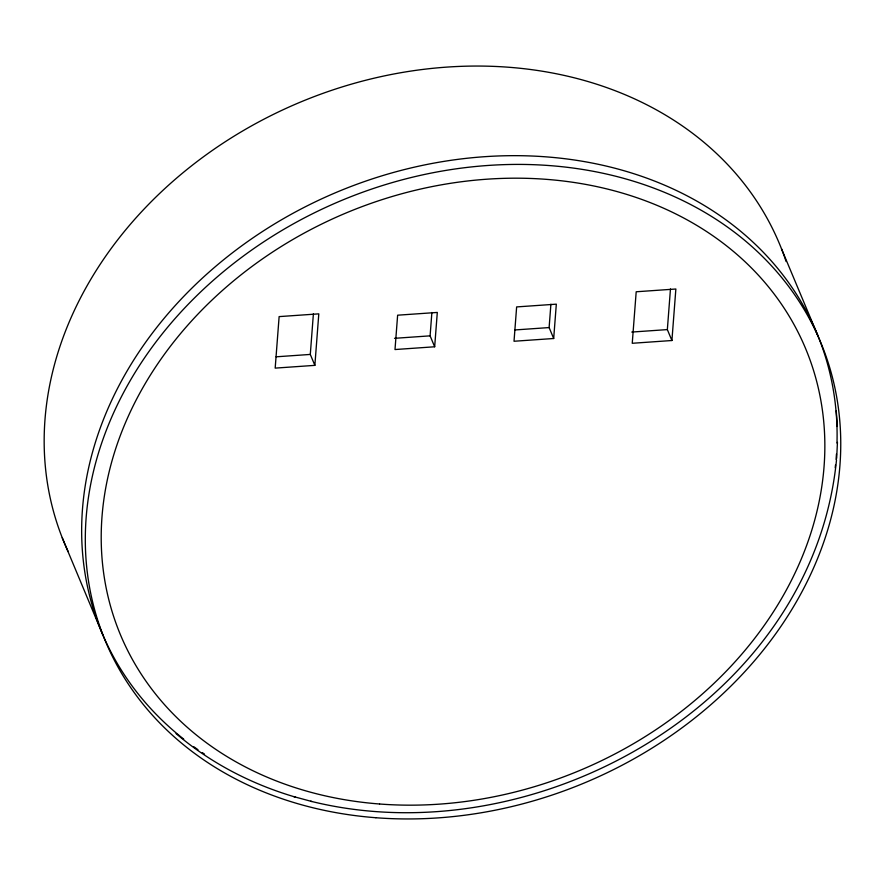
<?xml version="1.0" encoding="UTF-8"?>
<svg xmlns="http://www.w3.org/2000/svg" width="885" height="885" viewBox="0 0 885 885"><rect width="100%" height="100%" fill="white"/><g stroke="black" fill="none" stroke-linecap="round" stroke-linejoin="round"><path stroke-width="1.33" d="M836.668 458.319L837.442 442.356M314.861 365.361L318.799 313.854L279.129 316.609L275.18 368.116L314.861 365.361L310.292 354.431L313.401 313.766M434.668 346.776L437.301 312.438L397.63 315.193L394.998 349.542L434.668 346.776L430.099 335.846L431.88 312.493M553.689 338.501L556.322 304.163L516.641 306.918L514.019 341.256L553.689 338.501L549.12 327.572L550.901 304.219M671.914 340.515L675.863 289.008L636.193 291.773L632.244 343.28L671.914 340.515L667.345 329.596L670.465 288.93M836.502 460.012C812.474 701.252 537.438 856.868 311.907 801.533L310.657 801.202M394.522 338.324L430.099 335.846M514.915 329.95L549.12 327.572M276.087 356.81L310.292 354.431M631.779 332.063L667.345 329.596M176.06 733.565C210.221 762.77 250.898 783.844 293.886 796.655L295.203 796.998M293.886 796.655L311.907 801.533M781.521 248.862L817.972 335.88M62.249 537.781L103.014 635.33M836.259 410.773L837.31 426.493M68.2 551.687A387.586 315.536 -22.7 0 1 305.447 100.038A387.586 315.536 -22.7 0 1 786.123 261.529M183.715 739.13A387.586 315.536 -22.7 0 1 324.795 197.421A387.586 315.536 -22.7 0 1 836.989 443.042M836.469 453.972A387.586 315.536 -22.7 0 1 836.048 459.459M835.517 464.946A387.586 315.536 -22.7 0 1 835.219 467.689M204.523 754.12A387.586 315.536 -22.7 0 1 202.322 752.659M197.963 749.683A387.586 315.536 -22.7 0 1 193.671 746.641M379.554 804A371.269 302.25 -22.7 0 0 809.664 358.945A371.269 302.25 -22.7 0 0 199.877 312.084A371.269 302.25 -22.7 0 0 379.554 804M375.882 817.729A387.586 315.536 -22.7 0 0 824.897 353.104A387.586 315.536 -22.7 0 0 188.306 304.197A387.586 315.536 -22.7 0 0 375.882 817.729"/></g></svg>
